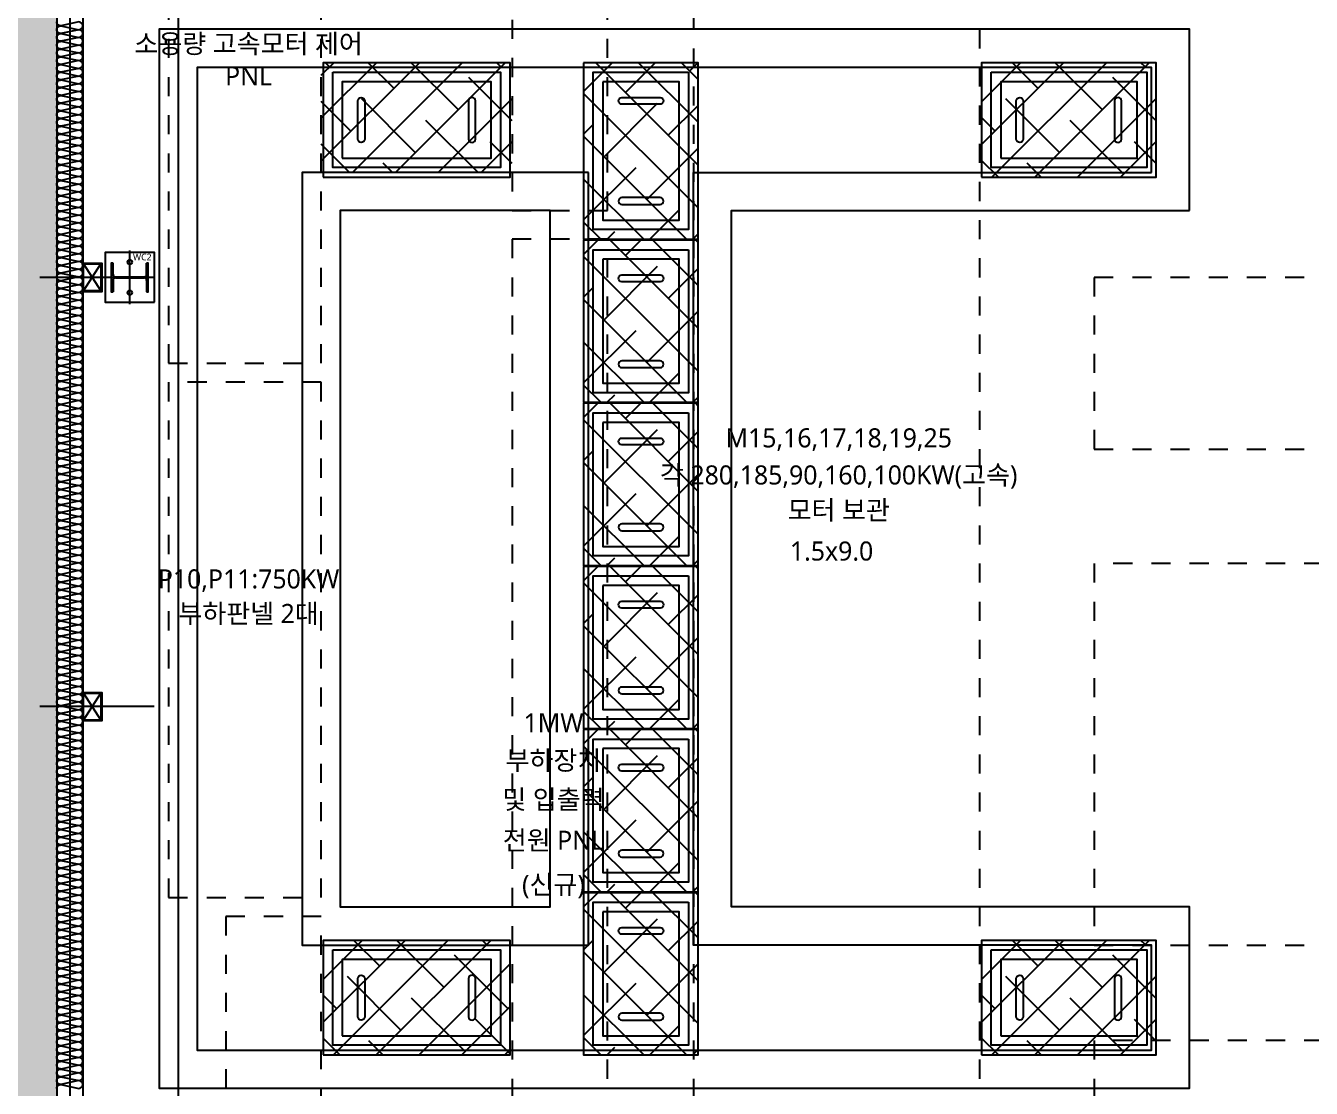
# Model space of a CAD drawing. Header units: millimetres. Extents: x 9 to 147, y 4 to 115.
# Drawn here: x 40.9 to 47.64, y 47.15 to 52.72 of the extents above; entities that cross this region are included whole.
import ezdxf
from ezdxf.enums import TextEntityAlignment as Align

# ---------------------------------------------------------------- set-up
doc = ezdxf.new("R2010")
doc.units = ezdxf.units.MM
doc.header["$LTSCALE"] = 200
doc.linetypes.add('XR-PLAN$0$HIDDEN', pattern=[0.375, 0.25, -0.125])
doc.layers.get('DEFPOINTS').update_dxf_attribs({"color": 137})
doc.layers.add('AREA', color=30, linetype='Continuous', plot=False)
doc.layers.add('XR-PLAN$0$TEMP', color=171, linetype='Continuous', plot=False)
for name, color, linetype in [('XR-PLAN$0$!!장비명', 252, 'Continuous'), ('XR-PLAN$0$AA-WAXM-FRAM', 252, 'Continuous'), ('XR-PLAN$0$ELE-5', 252, 'Continuous'), ('XR-PLAN$0$ELE-6', 252, 'Continuous'), ('XR-PLAN$0$ELE-7', 252, 'Continuous'), ('XR-PLAN$0$ETC-8', 252, 'Continuous'), ('XR-PLAN$0$HAT', 252, 'Continuous'), ('XR-PLAN$0$HAT-BRICK', 252, 'Continuous'), ('XR-PLAN$0$HAT-INS', 252, 'Continuous'), ('XR-PLAN$0$STEEL BASE', 252, 'Continuous'), ('XR-PLAN$0$WAL', 252, 'Continuous'), ('XR-PLAN$0$메탈판넬-2', 252, 'Continuous'), ('XR-PLAN$0$방화', 252, 'Continuous'), ('XR-PLAN$0$장비', 252, 'XR-PLAN$0$HIDDEN')]:
    doc.layers.add(name, color=color, linetype=linetype)
doc.styles.add('XR-PLAN$0$스타일1', font='MALGUN_0.TTF')

# ---------------------------------------------------------------- blocks, each defined once
blk = doc.blocks.new('XR-PLAN$0$전기트렌치')
at = {"layer": 'XR-PLAN$0$HAT'}
h = blk.add_hatch(dxfattribs=at)
h.set_pattern_fill('ANSI38', color=256, scale=50)
h.set_pattern_definition([(45, (-67851.45, -54698.58), (-112.2532, 112.2532), []), (135, (-67851.45, -54698.58), (-336.7596, 112.2532), [396.875, -238.125])])
h.paths.add_polyline_path([(-27800, -2650), (-28800, -2650), (-28800, -3225), (-27800, -3225)])
h = blk.add_hatch(dxfattribs=at)
h.set_pattern_fill('ANSI38', color=256, scale=50, angle=-90)
h.set_pattern_definition([(315, (-78873.58, 36541.45), (112.2532, 112.2532), []), (45, (-78873.58, 36541.45), (112.2532, 336.7596), [396.875, -238.125])])
h.paths.add_polyline_path([(-26825, -3575), (-26825, -2650), (-27425, -2650), (-27425, -3575)])
h = blk.add_hatch(dxfattribs=at)
h.set_pattern_fill('ANSI38', color=256, scale=50)
h.set_pattern_definition([(45, (-64476.45, -54698.58), (-112.2532, 112.2532), []), (135, (-64476.45, -54698.58), (-336.7596, 112.2532), [396.875, -238.125])])
h.paths.add_polyline_path([(-24425, -2650), (-25340, -2650), (-25340, -3250), (-24425, -3250)])
h = blk.add_hatch(dxfattribs=at)
h.set_pattern_fill('ANSI38', color=256, scale=50, angle=-90)
h.set_pattern_definition([(315, (-78873.58, 35686.45), (112.2532, 112.2532), []), (45, (-78873.58, 35686.45), (112.2532, 336.7596), [396.875, -238.125])])
h.paths.add_polyline_path([(-26825, -4430), (-26825, -3580), (-27425, -3580), (-27425, -4430)])
h = blk.add_hatch(dxfattribs=at)
h.set_pattern_fill('ANSI38', color=256, scale=50, angle=-90)
h.set_pattern_definition([(315, (-78873.58, 34831.45), (112.2532, 112.2532), []), (45, (-78873.58, 34831.45), (112.2532, 336.7596), [396.875, -238.125])])
h.paths.add_polyline_path([(-26825, -5285), (-26825, -4435), (-27425, -4435), (-27425, -5285)])
h = blk.add_hatch(dxfattribs=at)
h.set_pattern_fill('ANSI38', color=256, scale=50, angle=-90)
h.set_pattern_definition([(315, (-78873.58, 33976.45), (112.2532, 112.2532), []), (45, (-78873.58, 33976.45), (112.2532, 336.7596), [396.875, -238.125])])
h.paths.add_polyline_path([(-26825, -6140), (-26825, -5290), (-27425, -5290), (-27425, -6140)])
h = blk.add_hatch(dxfattribs=at)
h.set_pattern_fill('ANSI38', color=256, scale=50, angle=-90)
h.set_pattern_definition([(315, (-78873.58, 33121.45), (112.2532, 112.2532), []), (45, (-78873.58, 33121.45), (112.2532, 336.7596), [396.875, -238.125])])
h.paths.add_polyline_path([(-26825, -6995), (-26825, -6145), (-27425, -6145), (-27425, -6995)])
h = blk.add_hatch(dxfattribs=at)
h.set_pattern_fill('ANSI38', color=256, scale=50, angle=-90)
h.set_pattern_definition([(315, (-78873.58, 32266.45), (112.2532, 112.2532), []), (45, (-78873.58, 32266.45), (112.2532, 336.7596), [396.875, -238.125])])
h.paths.add_polyline_path([(-26825, -7850), (-26825, -7000), (-27425, -7000), (-27425, -7850)])
h = blk.add_hatch(dxfattribs=at)
h.set_pattern_fill('ANSI38', color=256, scale=50)
h.set_pattern_definition([(45, (-67926.45, -59298.58), (-112.2532, 112.2532), []), (135, (-67926.45, -59298.58), (-336.7596, 112.2532), [396.875, -238.125])])
h.paths.add_polyline_path([(-27810, -7250), (-28790, -7250), (-28790, -7850), (-27810, -7850)])
h = blk.add_hatch(dxfattribs=at)
h.set_pattern_fill('ANSI38', color=256, scale=50)
h.set_pattern_definition([(45, (-64476.45, -59298.58), (-112.2532, 112.2532), []), (135, (-64476.45, -59298.58), (-336.7596, 112.2532), [396.875, -238.125])])
h.paths.add_polyline_path([(-24425, -7250), (-25340, -7250), (-25340, -7850), (-24425, -7850)])
at = {"layer": 'XR-PLAN$0$ELE-5'}
for points in [[(-28790, -3250), (-27810, -3250), (-27810, -2650), (-28790, -2650)], [(-27425, -2650), (-27425, -3575), (-26825, -3575), (-26825, -2650)], [(-25340, -3250), (-24425, -3250), (-24425, -2650), (-25340, -2650)], [(-27425, -3580), (-27425, -4430), (-26825, -4430), (-26825, -3580)], [(-27425, -4435), (-27425, -5285), (-26825, -5285), (-26825, -4435)], [(-27425, -5290), (-27425, -6140), (-26825, -6140), (-26825, -5290)], [(-27425, -6145), (-27425, -6995), (-26825, -6995), (-26825, -6145)], [(-27425, -7000), (-27425, -7850), (-26825, -7850), (-26825, -7000)], [(-28790, -7850), (-27810, -7850), (-27810, -7250), (-28790, -7250)], [(-25340, -7850), (-24425, -7850), (-24425, -7250), (-25340, -7250)]]:
    blk.add_lwpolyline(points, close=True, dxfattribs=at)
at = {"layer": 'XR-PLAN$0$ELE-6', "ltscale": 0.5}
for points in [[(-28740, -2700), (-27860, -2700), (-27860, -3200), (-28740, -3200)], [(-28690, -3150), (-27910, -3150), (-27910, -2750), (-28690, -2750)], [(-26875, -2700), (-26875, -3525), (-27375, -3525), (-27375, -2700)], [(-27325, -2750), (-27325, -3475), (-26925, -3475), (-26925, -2750)], [(-25290, -2700), (-24475, -2700), (-24475, -3200), (-25290, -3200)], [(-25240, -3150), (-24525, -3150), (-24525, -2750), (-25240, -2750)], [(-26875, -3630), (-26875, -4380), (-27375, -4380), (-27375, -3630)], [(-27325, -3680), (-27325, -4330), (-26925, -4330), (-26925, -3680)], [(-26875, -4485), (-26875, -5235), (-27375, -5235), (-27375, -4485)], [(-27325, -4535), (-27325, -5185), (-26925, -5185), (-26925, -4535)], [(-26875, -5340), (-26875, -6090), (-27375, -6090), (-27375, -5340)], [(-27325, -5390), (-27325, -6040), (-26925, -6040), (-26925, -5390)], [(-26875, -6195), (-26875, -6945), (-27375, -6945), (-27375, -6195)], [(-27325, -6245), (-27325, -6895), (-26925, -6895), (-26925, -6245)], [(-26875, -7050), (-26875, -7800), (-27375, -7800), (-27375, -7050)], [(-27325, -7100), (-27325, -7750), (-26925, -7750), (-26925, -7100)], [(-28740, -7300), (-27860, -7300), (-27860, -7800), (-28740, -7800)], [(-25290, -7300), (-24475, -7300), (-24475, -7800), (-25290, -7800)], [(-28690, -7750), (-27910, -7750), (-27910, -7350), (-28690, -7350)], [(-25240, -7750), (-24525, -7750), (-24525, -7350), (-25240, -7350)]]:
    blk.add_lwpolyline(points, close=True, dxfattribs=at)
at = {"layer": 'XR-PLAN$0$ELE-6'}
for points in [[(-28608, -3050), (-28608, -2850, -1), (-28572, -2850), (-28572, -3050, -1)], [(-27992, -3050), (-27992, -2850, 1), (-28028, -2850), (-28028, -3050, 1)], [(-27225, -2832), (-27025, -2832, -1), (-27025, -2868), (-27225, -2868, -1)], [(-25158, -3050), (-25158, -2850, -1), (-25122, -2850), (-25122, -3050, -1)], [(-24607, -3050), (-24607, -2850, 1), (-24643, -2850), (-24643, -3050, 1)], [(-27225, -3393), (-27025, -3393, 1), (-27025, -3357), (-27225, -3357, 1)], [(-27225, -3762), (-27025, -3762, -1), (-27025, -3798), (-27225, -3798, -1)], [(-27225, -4248), (-27025, -4248, 1), (-27025, -4212), (-27225, -4212, 1)], [(-27225, -4617), (-27025, -4617, -1), (-27025, -4653), (-27225, -4653, -1)], [(-27225, -5103), (-27025, -5103, 1), (-27025, -5067), (-27225, -5067, 1)], [(-27225, -5472), (-27025, -5472, -1), (-27025, -5508), (-27225, -5508, -1)], [(-27225, -5958), (-27025, -5958, 1), (-27025, -5922), (-27225, -5922, 1)], [(-27225, -6327), (-27025, -6327, -1), (-27025, -6363), (-27225, -6363, -1)], [(-27225, -6813), (-27025, -6813, 1), (-27025, -6777), (-27225, -6777, 1)], [(-27225, -7182), (-27025, -7182, -1), (-27025, -7218), (-27225, -7218, -1)], [(-28608, -7650), (-28608, -7450, -1), (-28572, -7450), (-28572, -7650, -1)], [(-27992, -7650), (-27992, -7450, 1), (-28028, -7450), (-28028, -7650, 1)], [(-25158, -7650), (-25158, -7450, -1), (-25122, -7450), (-25122, -7650, -1)], [(-24607, -7650), (-24607, -7450, 1), (-24643, -7450), (-24643, -7650, 1)], [(-27225, -7668), (-27025, -7668, 1), (-27025, -7632), (-27225, -7632, 1)]]:
    blk.add_lwpolyline(points, format="xyb", close=True, dxfattribs=at)
at = {"layer": 'XR-PLAN$0$ELE-7'}
blk.add_lwpolyline([(-24450, -3225), (-24450, -2675), (-29450, -2675), (-29450, -7825), (-24450, -7825), (-24450, -7275), (-26850, -7275), (-26850, -3225), (-24450, -3225)], dxfattribs=at)
blk.add_lwpolyline([(-27400, -3225), (-28900, -3225), (-28900, -7275), (-27400, -7275)], close=True, dxfattribs=at)
at = {"layer": 'XR-PLAN$0$ETC-8'}
for points in [[(-24250, -3425), (-24250, -2475), (-29650, -2475), (-29650, -8025), (-24250, -8025), (-24250, -7075), (-26650, -7075), (-26650, -3425)], [(-27600, -3425), (-28700, -3425), (-28700, -7075), (-27600, -7075)]]:
    blk.add_lwpolyline(points, close=True, dxfattribs=at)
blk = doc.blocks.new('*U94')
at = {"layer": 'XR-PLAN$0$HAT-INS'}
for points in [[(-6610, 0, -0.414214), (-6625, 15), (-6610, 85, 1), (-6640, 85), (-6625, 15, -0.414214), (-6640, 0, 0.414214)], [(-6580, 0, -0.414214), (-6595, 15), (-6580, 85, 1), (-6610, 85), (-6595, 15, -0.414214), (-6610, 0, 0.414214)], [(-6550, 0, -0.414214), (-6565, 15), (-6550, 85, 1), (-6580, 85), (-6565, 15, -0.414214), (-6580, 0, 0.414214)], [(-6520, 0, -0.414214), (-6535, 15), (-6520, 85, 1), (-6550, 85), (-6535, 15, -0.414214), (-6550, 0, 0.414214)], [(-6490, 0, -0.414214), (-6505, 15), (-6490, 85, 1), (-6520, 85), (-6505, 15, -0.414214), (-6520, 0, 0.414214)], [(-6460, 0, -0.414214), (-6475, 15), (-6460, 85, 1), (-6490, 85), (-6475, 15, -0.414214), (-6490, 0, 0.414214)], [(-6430, 0, -0.414214), (-6445, 15), (-6430, 85, 1), (-6460, 85), (-6445, 15, -0.414214), (-6460, 0, 0.414214)], [(-6400, 0, -0.414214), (-6415, 15), (-6400, 85, 1), (-6430, 85), (-6415, 15, -0.414214), (-6430, 0, 0.414214)], [(-6370, 0, -0.414214), (-6385, 15), (-6370, 85, 1), (-6400, 85), (-6385, 15, -0.414214), (-6400, 0, 0.414214)], [(-6340, 0, -0.414214), (-6355, 15), (-6340, 85, 1), (-6370, 85), (-6355, 15, -0.414214), (-6370, 0, 0.414214)], [(-6310, 0, -0.414214), (-6325, 15), (-6310, 85, 1), (-6340, 85), (-6325, 15, -0.414214), (-6340, 0, 0.414214)], [(-6280, 0, -0.414214), (-6295, 15), (-6280, 85, 1), (-6310, 85), (-6295, 15, -0.414214), (-6310, 0, 0.414214)], [(-6250, 0, -0.414214), (-6265, 15), (-6250, 85, 1), (-6280, 85), (-6265, 15, -0.414214), (-6280, 0, 0.414214)], [(-6220, 0, -0.414214), (-6235, 15), (-6220, 85, 1), (-6250, 85), (-6235, 15, -0.414214), (-6250, 0, 0.414214)], [(-6190, 0, -0.414214), (-6205, 15), (-6190, 85, 1), (-6220, 85), (-6205, 15, -0.414214), (-6220, 0, 0.414214)], [(-6160, 0, -0.414214), (-6175, 15), (-6160, 85, 1), (-6190, 85), (-6175, 15, -0.414214), (-6190, 0, 0.414214)], [(-6130, 0, -0.414214), (-6145, 15), (-6130, 85, 1), (-6160, 85), (-6145, 15, -0.414214), (-6160, 0, 0.414214)], [(-6100, 0, -0.414214), (-6115, 15), (-6100, 85, 1), (-6130, 85), (-6115, 15, -0.414214), (-6130, 0, 0.414214)], [(-6070, 0, -0.414214), (-6085, 15), (-6070, 85, 1), (-6100, 85), (-6085, 15, -0.414214), (-6100, 0, 0.414214)], [(-6040, 0, -0.414214), (-6055, 15), (-6040, 85, 1), (-6070, 85), (-6055, 15, -0.414214), (-6070, 0, 0.414214)], [(-6010, 0, -0.414214), (-6025, 15), (-6010, 85, 1), (-6040, 85), (-6025, 15, -0.414214), (-6040, 0, 0.414214)], [(-5980, 0, -0.414214), (-5995, 15), (-5980, 85, 1), (-6010, 85), (-5995, 15, -0.414214), (-6010, 0, 0.414214)], [(-5950, 0, -0.414214), (-5965, 15), (-5950, 85, 1), (-5980, 85), (-5965, 15, -0.414214), (-5980, 0, 0.414214)], [(-5920, 0, -0.414214), (-5935, 15), (-5920, 85, 1), (-5950, 85), (-5935, 15, -0.414214), (-5950, 0, 0.414214)], [(-5890, 0, -0.414214), (-5905, 15), (-5890, 85, 1), (-5920, 85), (-5905, 15, -0.414214), (-5920, 0, 0.414214)], [(-5860, 0, -0.414214), (-5875, 15), (-5860, 85, 1), (-5890, 85), (-5875, 15, -0.414214), (-5890, 0, 0.414214)], [(-5830, 0, -0.414214), (-5845, 15), (-5830, 85, 1), (-5860, 85), (-5845, 15, -0.414214), (-5860, 0, 0.414214)], [(-5800, 0, -0.414214), (-5815, 15), (-5800, 85, 1), (-5830, 85), (-5815, 15, -0.414214), (-5830, 0, 0.414214)], [(-5770, 0, -0.414214), (-5785, 15), (-5770, 85, 1), (-5800, 85), (-5785, 15, -0.414214), (-5800, 0, 0.414214)], [(-5740, 0, -0.414214), (-5755, 15), (-5740, 85, 1), (-5770, 85), (-5755, 15, -0.414214), (-5770, 0, 0.414214)], [(-5710, 0, -0.414214), (-5725, 15), (-5710, 85, 1), (-5740, 85), (-5725, 15, -0.414214), (-5740, 0, 0.414214)], [(-5680, 0, -0.414214), (-5695, 15), (-5680, 85, 1), (-5710, 85), (-5695, 15, -0.414214), (-5710, 0, 0.414214)], [(-5650, 0, -0.414214), (-5665, 15), (-5650, 85, 1), (-5680, 85), (-5665, 15, -0.414214), (-5680, 0, 0.414214)], [(-5620, 0, -0.414214), (-5635, 15), (-5620, 85, 1), (-5650, 85), (-5635, 15, -0.414214), (-5650, 0, 0.414214)], [(-5590, 0, -0.414214), (-5605, 15), (-5590, 85, 1), (-5620, 85), (-5605, 15, -0.414214), (-5620, 0, 0.414214)], [(-5560, 0, -0.414214), (-5575, 15), (-5560, 85, 1), (-5590, 85), (-5575, 15, -0.414214), (-5590, 0, 0.414214)], [(-5530, 0, -0.414214), (-5545, 15), (-5530, 85, 1), (-5560, 85), (-5545, 15, -0.414214), (-5560, 0, 0.414214)], [(-5500, 0, -0.414214), (-5515, 15), (-5500, 85, 1), (-5530, 85), (-5515, 15, -0.414214), (-5530, 0, 0.414214)], [(-5470, 0, -0.414214), (-5485, 15), (-5470, 85, 1), (-5500, 85), (-5485, 15, -0.414214), (-5500, 0, 0.414214)], [(-5440, 0, -0.414214), (-5455, 15), (-5440, 85, 1), (-5470, 85), (-5455, 15, -0.414214), (-5470, 0, 0.414214)], [(-5410, 0, -0.414214), (-5425, 15), (-5410, 85, 1), (-5440, 85), (-5425, 15, -0.414214), (-5440, 0, 0.414214)], [(-5380, 0, -0.414214), (-5395, 15), (-5380, 85, 1), (-5410, 85), (-5395, 15, -0.414214), (-5410, 0, 0.414214)], [(-5350, 0, -0.414214), (-5365, 15), (-5350, 85, 1), (-5380, 85), (-5365, 15, -0.414214), (-5380, 0, 0.414214)], [(-5320, 0, -0.414214), (-5335, 15), (-5320, 85, 1), (-5350, 85), (-5335, 15, -0.414214), (-5350, 0, 0.414214)], [(-5290, 0, -0.414214), (-5305, 15), (-5290, 85, 1), (-5320, 85), (-5305, 15, -0.414214), (-5320, 0, 0.414214)], [(-5260, 0, -0.414214), (-5275, 15), (-5260, 85, 1), (-5290, 85), (-5275, 15, -0.414214), (-5290, 0, 0.414214)], [(-5230, 0, -0.414214), (-5245, 15), (-5230, 85, 1), (-5260, 85), (-5245, 15, -0.414214), (-5260, 0, 0.414214)], [(-5200, 0, -0.414214), (-5215, 15), (-5200, 85, 1), (-5230, 85), (-5215, 15, -0.414214), (-5230, 0, 0.414214)], [(-5170, 0, -0.414214), (-5185, 15), (-5170, 85, 1), (-5200, 85), (-5185, 15, -0.414214), (-5200, 0, 0.414214)], [(-5140, 0, -0.414214), (-5155, 15), (-5140, 85, 1), (-5170, 85), (-5155, 15, -0.414214), (-5170, 0, 0.414214)], [(-5110, 0, -0.414214), (-5125, 15), (-5110, 85, 1), (-5140, 85), (-5125, 15, -0.414214), (-5140, 0, 0.414214)], [(-5080, 0, -0.414214), (-5095, 15), (-5080, 85, 1), (-5110, 85), (-5095, 15, -0.414214), (-5110, 0, 0.414214)], [(-5050, 0, -0.414214), (-5065, 15), (-5050, 85, 1), (-5080, 85), (-5065, 15, -0.414214), (-5080, 0, 0.414214)], [(-5020, 0, -0.414214), (-5035, 15), (-5020, 85, 1), (-5050, 85), (-5035, 15, -0.414214), (-5050, 0, 0.414214)], [(-4990, 0, -0.414214), (-5005, 15), (-4990, 85, 1), (-5020, 85), (-5005, 15, -0.414214), (-5020, 0, 0.414214)], [(-4960, 0, -0.414214), (-4975, 15), (-4960, 85, 1), (-4990, 85), (-4975, 15, -0.414214), (-4990, 0, 0.414214)], [(-4930, 0, -0.414214), (-4945, 15), (-4930, 85, 1), (-4960, 85), (-4945, 15, -0.414214), (-4960, 0, 0.414214)], [(-4900, 0, -0.414214), (-4915, 15), (-4900, 85, 1), (-4930, 85), (-4915, 15, -0.414214), (-4930, 0, 0.414214)], [(-4870, 0, -0.414214), (-4885, 15), (-4870, 85, 1), (-4900, 85), (-4885, 15, -0.414214), (-4900, 0, 0.414214)], [(-4840, 0, -0.414214), (-4855, 15), (-4840, 85, 1), (-4870, 85), (-4855, 15, -0.414214), (-4870, 0, 0.414214)], [(-4810, 0, -0.414214), (-4825, 15), (-4810, 85, 1), (-4840, 85), (-4825, 15, -0.414214), (-4840, 0, 0.414214)], [(-4780, 0, -0.414214), (-4795, 15), (-4780, 85, 1), (-4810, 85), (-4795, 15, -0.414214), (-4810, 0, 0.414214)], [(-4750, 0, -0.414214), (-4765, 15), (-4750, 85, 1), (-4780, 85), (-4765, 15, -0.414214), (-4780, 0, 0.414214)], [(-4720, 0, -0.414214), (-4735, 15), (-4720, 85, 1), (-4750, 85), (-4735, 15, -0.414214), (-4750, 0, 0.414214)], [(-4690, 0, -0.414214), (-4705, 15), (-4690, 85, 1), (-4720, 85), (-4705, 15, -0.414214), (-4720, 0, 0.414214)], [(-4660, 0, -0.414214), (-4675, 15), (-4660, 85, 1), (-4690, 85), (-4675, 15, -0.414214), (-4690, 0, 0.414214)], [(-4630, 0, -0.414214), (-4645, 15), (-4630, 85, 1), (-4660, 85), (-4645, 15, -0.414214), (-4660, 0, 0.414214)], [(-4600, 0, -0.414214), (-4615, 15), (-4600, 85, 1), (-4630, 85), (-4615, 15, -0.414214), (-4630, 0, 0.414214)], [(-4570, 0, -0.414214), (-4585, 15), (-4570, 85, 1), (-4600, 85), (-4585, 15, -0.414214), (-4600, 0, 0.414214)], [(-4540, 0, -0.414214), (-4555, 15), (-4540, 85, 1), (-4570, 85), (-4555, 15, -0.414214), (-4570, 0, 0.414214)], [(-4510, 0, -0.414214), (-4525, 15), (-4510, 85, 1), (-4540, 85), (-4525, 15, -0.414214), (-4540, 0, 0.414214)], [(-4480, 0, -0.414214), (-4495, 15), (-4480, 85, 1), (-4510, 85), (-4495, 15, -0.414214), (-4510, 0, 0.414214)], [(-4450, 0, -0.414214), (-4465, 15), (-4450, 85, 1), (-4480, 85), (-4465, 15, -0.414214), (-4480, 0, 0.414214)], [(-4420, 0, -0.414214), (-4435, 15), (-4420, 85, 1), (-4450, 85), (-4435, 15, -0.414214), (-4450, 0, 0.414214)], [(-4390, 0, -0.414214), (-4405, 15), (-4390, 85, 1), (-4420, 85), (-4405, 15, -0.414214), (-4420, 0, 0.414214)], [(-4360, 0, -0.414214), (-4375, 15), (-4360, 85, 1), (-4390, 85), (-4375, 15, -0.414214), (-4390, 0, 0.414214)], [(-4330, 0, -0.414214), (-4345, 15), (-4330, 85, 1), (-4360, 85), (-4345, 15, -0.414214), (-4360, 0, 0.414214)], [(-4300, 0, -0.414214), (-4315, 15), (-4300, 85, 1), (-4330, 85), (-4315, 15, -0.414214), (-4330, 0, 0.414214)], [(-4270, 0, -0.414214), (-4285, 15), (-4270, 85, 1), (-4300, 85), (-4285, 15, -0.414214), (-4300, 0, 0.414214)], [(-4240, 0, -0.414214), (-4255, 15), (-4240, 85, 1), (-4270, 85), (-4255, 15, -0.414214), (-4270, 0, 0.414214)], [(-4210, 0, -0.414214), (-4225, 15), (-4210, 85, 1), (-4240, 85), (-4225, 15, -0.414214), (-4240, 0, 0.414214)], [(-4180, 0, -0.414214), (-4195, 15), (-4180, 85, 1), (-4210, 85), (-4195, 15, -0.414214), (-4210, 0, 0.414214)], [(-4150, 0, -0.414214), (-4165, 15), (-4150, 85, 1), (-4180, 85), (-4165, 15, -0.414214), (-4180, 0, 0.414214)], [(-4120, 0, -0.414214), (-4135, 15), (-4120, 85, 1), (-4150, 85), (-4135, 15, -0.414214), (-4150, 0, 0.414214)], [(-4090, 0, -0.414214), (-4105, 15), (-4090, 85, 1), (-4120, 85), (-4105, 15, -0.414214), (-4120, 0, 0.414214)], [(-4060, 0, -0.414214), (-4075, 15), (-4060, 85, 1), (-4090, 85), (-4075, 15, -0.414214), (-4090, 0, 0.414214)], [(-4030, 0, -0.414214), (-4045, 15), (-4030, 85, 1), (-4060, 85), (-4045, 15, -0.414214), (-4060, 0, 0.414214)], [(-4000, 0, -0.414214), (-4015, 15), (-4000, 85, 1), (-4030, 85), (-4015, 15, -0.414214), (-4030, 0, 0.414214)], [(-3970, 0, -0.414214), (-3985, 15), (-3970, 85, 1), (-4000, 85), (-3985, 15, -0.414214), (-4000, 0, 0.414214)], [(-3940, 0, -0.414214), (-3955, 15), (-3940, 85, 1), (-3970, 85), (-3955, 15, -0.414214), (-3970, 0, 0.414214)], [(-3910, 0, -0.414214), (-3925, 15), (-3910, 85, 1), (-3940, 85), (-3925, 15, -0.414214), (-3940, 0, 0.414214)], [(-3880, 0, -0.414214), (-3895, 15), (-3880, 85, 1), (-3910, 85), (-3895, 15, -0.414214), (-3910, 0, 0.414214)], [(-3850, 0, -0.414214), (-3865, 15), (-3850, 85, 1), (-3880, 85), (-3865, 15, -0.414214), (-3880, 0, 0.414214)], [(-3820, 0, -0.414214), (-3835, 15), (-3820, 85, 1), (-3850, 85), (-3835, 15, -0.414214), (-3850, 0, 0.414214)], [(-3790, 0, -0.414214), (-3805, 15), (-3790, 85, 1), (-3820, 85), (-3805, 15, -0.414214), (-3820, 0, 0.414214)], [(-3760, 0, -0.414214), (-3775, 15), (-3760, 85, 1), (-3790, 85), (-3775, 15, -0.414214), (-3790, 0, 0.414214)], [(-3730, 0, -0.414214), (-3745, 15), (-3730, 85, 1), (-3760, 85), (-3745, 15, -0.414214), (-3760, 0, 0.414214)], [(-3700, 0, -0.414214), (-3715, 15), (-3700, 85, 1), (-3730, 85), (-3715, 15, -0.414214), (-3730, 0, 0.414214)], [(-3670, 0, -0.414214), (-3685, 15), (-3670, 85, 1), (-3700, 85), (-3685, 15, -0.414214), (-3700, 0, 0.414214)], [(-3640, 0, -0.414214), (-3655, 15), (-3640, 85, 1), (-3670, 85), (-3655, 15, -0.414214), (-3670, 0, 0.414214)], [(-3610, 0, -0.414214), (-3625, 15), (-3610, 85, 1), (-3640, 85), (-3625, 15, -0.414214), (-3640, 0, 0.414214)], [(-3580, 0, -0.414214), (-3595, 15), (-3580, 85, 1), (-3610, 85), (-3595, 15, -0.414214), (-3610, 0, 0.414214)], [(-3550, 0, -0.414214), (-3565, 15), (-3550, 85, 1), (-3580, 85), (-3565, 15, -0.414214), (-3580, 0, 0.414214)], [(-3520, 0, -0.414214), (-3535, 15), (-3520, 85, 1), (-3550, 85), (-3535, 15, -0.414214), (-3550, 0, 0.414214)], [(-3490, 0, -0.414214), (-3505, 15), (-3490, 85, 1), (-3520, 85), (-3505, 15, -0.414214), (-3520, 0, 0.414214)], [(-3460, 0, -0.414214), (-3475, 15), (-3460, 85, 1), (-3490, 85), (-3475, 15, -0.414214), (-3490, 0, 0.414214)], [(-3430, 0, -0.414214), (-3445, 15), (-3430, 85, 1), (-3460, 85), (-3445, 15, -0.414214), (-3460, 0, 0.414214)], [(-3400, 0, -0.414214), (-3415, 15), (-3400, 85, 1), (-3430, 85), (-3415, 15, -0.414214), (-3430, 0, 0.414214)], [(-3370, 0, -0.414214), (-3385, 15), (-3370, 85, 1), (-3400, 85), (-3385, 15, -0.414214), (-3400, 0, 0.414214)], [(-3340, 0, -0.414214), (-3355, 15), (-3340, 85, 1), (-3370, 85), (-3355, 15, -0.414214), (-3370, 0, 0.414214)], [(-3310, 0, -0.414214), (-3325, 15), (-3310, 85, 1), (-3340, 85), (-3325, 15, -0.414214), (-3340, 0, 0.414214)], [(-3280, 0, -0.414214), (-3295, 15), (-3280, 85, 1), (-3310, 85), (-3295, 15, -0.414214), (-3310, 0, 0.414214)], [(-3250, 0, -0.414214), (-3265, 15), (-3250, 85, 1), (-3280, 85), (-3265, 15, -0.414214), (-3280, 0, 0.414214)], [(-3220, 0, -0.414214), (-3235, 15), (-3220, 85, 1), (-3250, 85), (-3235, 15, -0.414214), (-3250, 0, 0.414214)], [(-3190, 0, -0.414214), (-3205, 15), (-3190, 85, 1), (-3220, 85), (-3205, 15, -0.414214), (-3220, 0, 0.414214)], [(-3160, 0, -0.414214), (-3175, 15), (-3160, 85, 1), (-3190, 85), (-3175, 15, -0.414214), (-3190, 0, 0.414214)], [(-3130, 0, -0.414214), (-3145, 15), (-3130, 85, 1), (-3160, 85), (-3145, 15, -0.414214), (-3160, 0, 0.414214)], [(-3100, 0, -0.414214), (-3115, 15), (-3100, 85, 1), (-3130, 85), (-3115, 15, -0.414214), (-3130, 0, 0.414214)], [(-3070, 0, -0.414214), (-3085, 15), (-3070, 85, 1), (-3100, 85), (-3085, 15, -0.414214), (-3100, 0, 0.414214)], [(-3040, 0, -0.414214), (-3055, 15), (-3040, 85, 1), (-3070, 85), (-3055, 15, -0.414214), (-3070, 0, 0.414214)], [(-3010, 0, -0.414214), (-3025, 15), (-3010, 85, 1), (-3040, 85), (-3025, 15, -0.414214), (-3040, 0, 0.414214)], [(-2980, 0, -0.414214), (-2995, 15), (-2980, 85, 1), (-3010, 85), (-2995, 15, -0.414214), (-3010, 0, 0.414214)], [(-2950, 0, -0.414214), (-2965, 15), (-2950, 85, 1), (-2980, 85), (-2965, 15, -0.414214), (-2980, 0, 0.414214)], [(-2920, 0, -0.414214), (-2935, 15), (-2920, 85, 1), (-2950, 85), (-2935, 15, -0.414214), (-2950, 0, 0.414214)], [(-2890, 0, -0.414214), (-2905, 15), (-2890, 85, 1), (-2920, 85), (-2905, 15, -0.414214), (-2920, 0, 0.414214)], [(-2860, 0, -0.414214), (-2875, 15), (-2860, 85, 1), (-2890, 85), (-2875, 15, -0.414214), (-2890, 0, 0.414214)], [(-2830, 0, -0.414214), (-2845, 15), (-2830, 85, 1), (-2860, 85), (-2845, 15, -0.414214), (-2860, 0, 0.414214)], [(-2800, 0, -0.414214), (-2815, 15), (-2800, 85, 1), (-2830, 85), (-2815, 15, -0.414214), (-2830, 0, 0.414214)], [(-2770, 0, -0.414214), (-2785, 15), (-2770, 85, 1), (-2800, 85), (-2785, 15, -0.414214), (-2800, 0, 0.414214)], [(-2740, 0, -0.414214), (-2755, 15), (-2740, 85, 1), (-2770, 85), (-2755, 15, -0.414214), (-2770, 0, 0.414214)], [(-2710, 0, -0.414214), (-2725, 15), (-2710, 85, 1), (-2740, 85), (-2725, 15, -0.414214), (-2740, 0, 0.414214)], [(-2680, 0, -0.414214), (-2695, 15), (-2680, 85, 1), (-2710, 85), (-2695, 15, -0.414214), (-2710, 0, 0.414214)], [(-2650, 0, -0.414214), (-2665, 15), (-2650, 85, 1), (-2680, 85), (-2665, 15, -0.414214), (-2680, 0, 0.414214)], [(-2620, 0, -0.414214), (-2635, 15), (-2620, 85, 1), (-2650, 85), (-2635, 15, -0.414214), (-2650, 0, 0.414214)], [(-2590, 0, -0.414214), (-2605, 15), (-2590, 85, 1), (-2620, 85), (-2605, 15, -0.414214), (-2620, 0, 0.414214)], [(-2560, 0, -0.414214), (-2575, 15), (-2560, 85, 1), (-2590, 85), (-2575, 15, -0.414214), (-2590, 0, 0.414214)], [(-2530, 0, -0.414214), (-2545, 15), (-2530, 85, 1), (-2560, 85), (-2545, 15, -0.414214), (-2560, 0, 0.414214)], [(-2500, 0, -0.414214), (-2515, 15), (-2500, 85, 1), (-2530, 85), (-2515, 15, -0.414214), (-2530, 0, 0.414214)]]:
    blk.add_lwpolyline(points, format="xyb", dxfattribs=at)
blk = doc.blocks.new('XR-PLAN$0$SQ-PIPE-100X100X4.5TS')
at = {"layer": 'XR-PLAN$0$AA-WAXM-FRAM'}
for p, q in [((-71, 4), (71, 96)), ((71, 4), (-71, 96))]:
    blk.add_line(p, q, dxfattribs=at)
for points in [[(75, 0), (75, 100), (-75, 100), (-75, 0)], [(71, 4), (71, 96), (-71, 96), (-71, 4)]]:
    blk.add_lwpolyline(points, close=True, dxfattribs=at)
at = {"layer": 'XR-PLAN$0$방화'}
blk.add_lwpolyline([(0, 375), (0, -225)], dxfattribs=at)
blk = doc.blocks.new('XR-PLAN$0$X-PIPE-1PL')
at = {"layer": 'XR-PLAN$0$메탈판넬-2', "xscale": -1, "rotation": 270}
for p in [(-300, -34500), (-300, -36750)]:
    blk.add_blockref('XR-PLAN$0$SQ-PIPE-100X100X4.5TS', p, dxfattribs=at)
blk = doc.blocks.new('*U69')
for p, q in [((59, 185), (0, 185)), ((72, 172), (72, 22)), ((78, 172), (78, 22)), ((91, 185), (150, 185)), ((59, 9), (0, 9)), ((91, 9), (150, 9))]:
    blk.add_line(p, q)
for points in [[(150, 185), (150, 194), (0, 194), (0, 185)], [(0, 9), (0, 0), (150, 0), (150, 9)]]:
    blk.add_lwpolyline(points)
for centre, start, end in [((59, 172), 0, 90), ((91, 172), 90, 180), ((59, 22), 270, 0), ((91, 22), 180, 270)]:
    blk.add_arc(centre, 13, start, end)
blk = doc.blocks.new('XR-PLAN$0$S-WC2')
at = {"layer": 'DEFPOINTS'}
for p, q in [((0, 130), (0, -130)), ((140, 0), (-140, 0))]:
    blk.add_line(p, q, dxfattribs=at)
at = {"layer": 'XR-PLAN$0$STEEL BASE'}
blk.add_lwpolyline([(130, 130), (-130, 130), (-130, -130), (130, -130)], close=True, dxfattribs=at)
for centre in [(-80, 0), (80, 0)]:
    blk.add_circle(centre, 12, dxfattribs=at)
at = {"layer": 'XR-PLAN$0$WAL', "rotation": 180}
blk.add_blockref('*U69', (75, 97), dxfattribs=at)
at = {"layer": 'XR-PLAN$0$TEMP', "style": 'XR-PLAN$0$스타일1'}
blk.add_text('WC2', height=35, rotation=90, dxfattribs=at).set_placement((-89, 16.8))
blk = doc.blocks.new('XR-PLAN$0$x-stu-1Fcol')
at = {"rotation": 270}
blk.add_blockref('XR-PLAN$0$S-WC2', (-53, -34500), dxfattribs=at)
blk = doc.blocks.new('XR-PLAN$0$지상1층 장비')
at = {"layer": 'XR-PLAN$0$장비', "ltscale": 2}
for points in [[(43450, 54550), (43450, 51750), (43950, 51750), (43950, 54550)], [(44400, 45400), (45900, 45400), (45900, 54400), (44400, 54400)], [(41650, 54250), (41650, 50950), (42450, 50950), (42450, 54250)], [(43450, 51600), (43450, 45400), (43950, 45400), (43950, 51600)], [(46500, 50500), (50000, 50500), (50000, 51400), (46500, 51400)], [(41650, 50850), (41650, 48150), (42450, 48150), (42450, 50850)], [(46500, 47900), (53500, 47900), (53500, 49900), (46500, 49900)], [(41950, 48050), (41950, 43850), (42450, 43850), (42450, 48050)], [(46500, 45400), (53500, 45400), (53500, 47400), (46500, 47400)]]:
    blk.add_lwpolyline(points, close=True, dxfattribs=at)
at = {"layer": 'XR-PLAN$0$!!장비명', "ltscale": 2, "style": 'XR-PLAN$0$스타일1'}
for s, p in [('소용량 고속모터 제어', (42069.3, 52624.8)), ('PNL', (42069.3, 52456.1)), ('M15,16,17,18,19,25', (45161.4, 50558.8)), ('각 280,185,90,160,100KW(고속)', (45161.4, 50364.4)), ('모터 보관', (45161.4, 50180)), ('1.5x9.0', (45123.9, 49965.7)), ('P10,P11:750KW', (42069.3, 49819.5)), ('부하판넬 2대', (42069.3, 49638.3)), ('1MW', (43666.7, 49065)), ('부하장치', (43666.7, 48868.5)), ('및 입출력', (43666.7, 48663.5)), ('전원 PNL', (43666.7, 48449.8)), ('(신규)', (43666.7, 48218.1))]:
    blk.add_text(s, height=100, dxfattribs=at).set_placement(p, align=Align.MIDDLE_CENTER)

msp = doc.modelspace()

# ---------------------------------------------------------------- hatches: boundary and pattern name
at = {"layer": 'XR-PLAN$0$HAT-BRICK'}
h = msp.add_hatch(dxfattribs=at)
h.set_pattern_fill('GRAVEL', color=256, scale=0.01, angle=-90)
h.set_pattern_definition([(138.012788, (-1.14618, 110.282125), (-2.286, 2.032), [0.03417214, -3.3830484]), (94.969741, (-1.171579, 110.304985), (0.2540000145, -3.0479999988), [0.0586405, -5.8054049]), (42.510447, (-1.17666, 110.363405), (-2.793999999, -2.540000001), [0.04134815, -4.0934723]), (177.273689, (-1.240159, 110.462465), (5.08, -0.2540000005), [0.05340045, -5.28664374]), (202.833654, (-1.293499, 110.465005), (3.048, 1.2700000001), [0.0523634, -5.1839808]), (267.273689, (-1.341759, 110.444685), (0.2540000005, 5.08), [0.05340045, -5.28664374]), (307.69424, (-1.344299, 110.391345), (-2.5400000002, 3.3019999999), [0.0706194, -6.9913115]), (342.255328, (-1.301119, 110.335465), (5.5879999998, -1.7780000005), [0.06667195, -6.60052566]), (31.429566, (-1.237619, 110.315145), (3.3019999998, 2.0320000003), [0.0535813, -5.3045546]), (85.236358, (-1.1919, 110.343085), (-0.2540000004, -2.794), [0.0611713, -2.9973937]), (132.397438, (-1.186819, 110.404045), (-2.7940000001, 3.0479999999), [0.0791078, -7.83167725]), (48.814075, (-1.2427, 110.211005), (1.524, 1.778), [0.02700045, -2.6730566]), (81.469234, (-1.224919, 110.231325), (-0.5079999994, -3.302), [0.0513682, -5.0854639]), (135, (-1.2173, 110.28212), (-0.254, 8e-17), [0.0359209, -0.3232893]), (113.19859, (-1.18682, 110.299905), (0.508, -1.27), [0.0193441, -1.9150622]), (201.80141, (-1.19444, 110.317685), (0.762, 0.254), [0.0273566, -1.3404753]), (300.963757, (-1.21984, 110.307525), (0.508, -0.762), [0.044432, -1.4366298]), (71.56505, (-1.19698, 110.269425), (-0.254, -0.508), [0.0321287, -0.7710898]), (286.38954, (-1.19444, 110.465005), (0.762, -2.54), [0.0450088, -4.4558827]), (340.346176, (-1.18174, 110.421825), (-2.794, 1.016), [0.0377599, -3.7382216]), (203.19859, (-1.14618, 110.269425), (1.27, 0.508), [0.038688, -1.89571836]), (253.61046, (-1.18174, 110.254185), (0.7619999998, 2.54), [0.0450088, -4.4558827]), (249.443955, (-1.35192, 110.465005), (0.508, 1.27), [0.0434035, -2.1267734]), (204.77514, (-1.36716, 110.424365), (2.7939999993, 1.2700000015), [0.0363672, -3.6003593]), (336.80141, (-1.40018, 110.266885), (1.27, -0.508), [0.038688, -1.89571836]), (287.354025, (-1.36462, 110.251645), (-1.0160000002, 3.302), [0.0425783, -4.2152376]), (339.443955, (-1.40018, 110.391345), (-1.27, 0.508), [0.02170176, -2.1484752]), (11.30993, (-1.40018, 110.282125), (1.016, 0.254), [0.01295146, -1.2821995]), (75.96376, (-1.38748, 110.284665), (-0.254, -0.762), [0.0523634, -0.99490546]), (96.009006, (-1.37478, 110.335465), (0.2540000001, -2.54), [0.0485267, -4.8041365]), (213.69007, (-1.2427, 110.307525), (0.508, 0.254), [0.0366324, -0.8791776]), (263.157227, (-1.273179, 110.287205), (-0.5079999998, -4.318), [0.0639557, -6.3316009]), (330.945396, (-1.2808, 110.223705), (-1.778, 1.016), [0.0261508, -2.5889392]), (360, (-1.25794, 110.211), (0.254, 0.254), [0.01524, -0.23876]), (30.256437, (-1.36716, 110.340545), (-1.778, -1.016), [0.0352867, -3.4933941]), (318.012788, (-1.33668, 110.358325), (2.286, -2.032), [0.0683443, -3.3488762]), (270, (-1.28588, 110.3126), (0.254, -0.254), [0.06604, -0.18796]), (235.304846, (-1.28588, 110.246565), (-1.7779999986, -2.540000001), [0.04016096, -3.9759317]), (164.054604, (-1.30874, 110.213545), (-1.016, 0.254), [0.0369829, -1.812165]), (117.645975, (-1.344299, 110.223705), (-2.5399999997, 4.8260000002), [0.0602145, -5.96124644]), (85.426079, (-1.372239, 110.277045), (0.254, 3.302), [0.06370295, -6.30658465])])
h.paths.add_polyline_path([(41.065, 69.4), (41.065, 42.1652), (40.765, 42.1652), (40.765, 69.4)])

# ---------------------------------------------------------------- linework, layer by layer
at = {"layer": 'AREA'}
msp.add_lwpolyline([(113.1675, 86.2675), (41.1325, 86.2675), (41.1325, 42.5327), (113.1675, 42.5327)], close=True, dxfattribs=at)
at = {"layer": 'XR-PLAN$0$AA-WAXM-FRAM'}
msp.add_lwpolyline([(57.8, 86.2), (41.2, 86.2), (41.2, 42.6), (48.61, 42.6)], dxfattribs=at)
at = {"layer": 'XR-PLAN$0$ELE-6'}
for p, q in [((41.065, 60.15), (41.065, 42.465)), ((41.2, 60.15), (41.2, 42.6))]:
    msp.add_line(p, q, dxfattribs=at)
at = {"layer": 'XR-PLAN$0$ELE-7'}
msp.add_lwpolyline([(41.065, 69.4), (41.065, 42.1652), (40.765, 42.1652), (40.765, 69.4)], close=True, dxfattribs=at)
at = {"layer": 'XR-PLAN$0$ELE-7', "ltscale": 5}
msp.add_lwpolyline([(58.1939, 55.9), (41.7, 55.9), (41.7, 43.269), (58.1939, 43.269)], close=True, dxfattribs=at)

# ---------------------------------------------------------------- block references
at = {"xscale": 0.001, "yscale": 0.001, "zscale": 0.001}
for name, p in [('XR-PLAN$0$X-PIPE-1PL', (41.5, 85.9)), ('XR-PLAN$0$x-stu-1Fcol', (41.5, 85.9)), ('XR-PLAN$0$전기트렌치', (71.25, 55.175))]:
    msp.add_blockref(name, p, dxfattribs=at)
at = {"layer": 'XR-PLAN$0$HAT-INS', "xscale": 0.00135, "yscale": 0.00135, "zscale": 0.00135, "rotation": 270}
msp.add_blockref('*U94', (41.065, 43.7745), dxfattribs=at)
at = {"layer": 'XR-PLAN$0$장비', "xscale": 0.001, "yscale": 0.001, "zscale": 0.001}
msp.add_blockref('XR-PLAN$0$지상1층 장비', (0, 0), dxfattribs=at)

doc.saveas('drawing.dxf')
